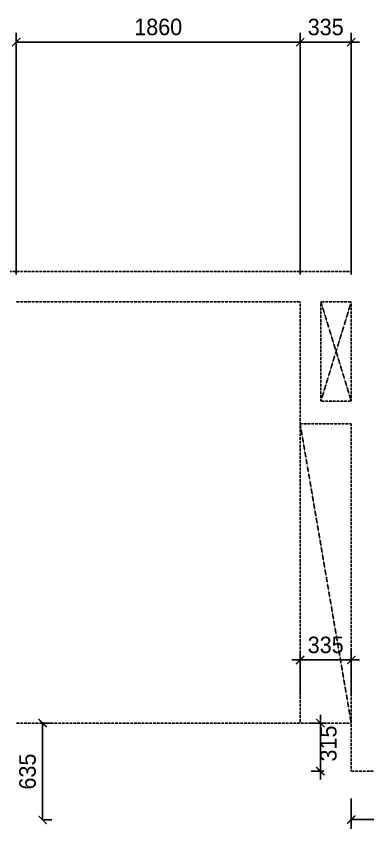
# Model space of a CAD drawing. Header units: millimetres. Extents: x 217202 to 745838, y -6815 to 171372.
# Drawn here: x 376774 to 379077, y 3406 to 8730 of the extents above; entities that cross this region are included whole.
import ezdxf

# ---------------------------------------------------------------- set-up
doc = ezdxf.new("R2010")
doc.units = ezdxf.units.MM
doc.header["$PDMODE"] = 3
doc.linetypes.add('DASHED', pattern=[0.75, 0.5, -0.25])
doc.layers.get('DEFPOINTS').update_dxf_attribs({"color": 248})
doc.layers.add('C-WALL1', color=2, linetype='Continuous')
doc.layers.add('FUR', color=8, linetype='DASHED')
doc.styles.add('YOURNAME', font='HY울릉도M.TTF')
doc.dimstyles.new('YOURNAME-60', dxfattribs={"dimscale": 60, "dimtxt": 1.8, "dimasz": 0.9, "dimexe": 1, "dimexo": 3, "dimgap": 0.7, "dimtad": 1, "dimdec": 0, "dimzin": 0, "dimdsep": 46, "dimtxsty": 'YOURNAME', "dimblk": 'ARCHTICK', "dimcen": 0, "dimclrd": 1, "dimclre": 1, "dimclrt": 7, "dimadec": 0, "dimazin": 0, "dimtfac": 1, "dimtdec": 0, "dimtix": 1, "dimtmove": 2, "dimatfit": 3, "dimldrblk": 'ARCHTICK', "dimfxl": 1, "dimtolj": 1, "dimtzin": 0, "dimarcsym": 0})

# ---------------------------------------------------------------- blocks, each defined once
blk = doc.blocks.new('_ArchTick')
at = {"color": 0, "linetype": 'ByBlock', "const_width": 0.15}
blk.add_lwpolyline([(-0.5, -0.5), (0.5, 0.5)], dxfattribs=at)
blk = doc.blocks.new('*D868')
at = {"layer": 'C-WALL1', "color": 1, "lineweight": -2, "transparency": 16777216}
for p, q in [((376774, 7038.8), (376774, 8621.3)), ((378634.2, 7038.8), (378634.2, 8621.3)), ((378634.2, 8561.3), (376774, 8561.3))]:
    blk.add_line(p, q, dxfattribs=at)
at = {"layer": 'DEFPOINTS', "color": 0, "transparency": 16777216}
for p in [(376774, 8561.3), (376774, 6858.8), (378634.2, 6858.8)]:
    blk.add_point(p, dxfattribs=at)
at = {"layer": 'C-WALL1', "color": 1, "lineweight": -2, "transparency": 16777216, "xscale": 54, "yscale": 54, "zscale": 54, "rotation": 180}
blk.add_blockref('_ArchTick', (376774, 8561.3), dxfattribs=at)
at = {"layer": 'C-WALL1', "color": 1, "lineweight": -2, "transparency": 16777216, "xscale": 54, "yscale": 54, "zscale": 54}
blk.add_blockref('_ArchTick', (378634.2, 8561.3), dxfattribs=at)
at = {"layer": 'C-WALL1', "color": 7, "transparency": 16777216, "insert": (377704.1, 8659.6), "char_height": 108, "attachment_point": 5, "style": 'YOURNAME'}
blk.add_mtext('\\A1;1860', dxfattribs=at)
blk = doc.blocks.new('*D869')
at = {"layer": 'C-WALL1', "color": 1, "lineweight": -2, "transparency": 16777216}
for p, q in [((378634.2, 7038.8), (378634.2, 8621.3)), ((378969, 7038.8), (378969, 8621.3)), ((378634.2, 8561.3), (378580.2, 8561.3)), ((378634.2, 8561.3), (378969, 8561.3)), ((378969, 8561.3), (379023, 8561.3))]:
    blk.add_line(p, q, dxfattribs=at)
at = {"layer": 'DEFPOINTS', "color": 0, "transparency": 16777216}
for p in [(378969, 8561.3), (378634.2, 6858.8), (378969, 6858.8)]:
    blk.add_point(p, dxfattribs=at)
at = {"layer": 'C-WALL1', "color": 1, "lineweight": -2, "transparency": 16777216, "xscale": 54, "yscale": 54, "zscale": 54}
blk.add_blockref('_ArchTick', (378634.2, 8561.3), dxfattribs=at)
at = {"layer": 'C-WALL1', "color": 1, "lineweight": -2, "transparency": 16777216, "xscale": 54, "yscale": 54, "zscale": 54, "rotation": 180}
blk.add_blockref('_ArchTick', (378969, 8561.3), dxfattribs=at)
at = {"layer": 'C-WALL1', "color": 7, "transparency": 16777216, "insert": (378801.6, 8659.5), "char_height": 108, "attachment_point": 5, "style": 'YOURNAME'}
blk.add_mtext('\\A1;335', dxfattribs=at)
blk = doc.blocks.new('*D876')
at = {"layer": 'C-WALL1', "color": 1, "lineweight": -2, "transparency": 16777216}
for p, q in [((378969, 3603.3), (378969, 3406.1)), ((379889, 3603.3), (379889, 3406.1)), ((379889, 3466.1), (378969, 3466.1))]:
    blk.add_line(p, q, dxfattribs=at)
at = {"layer": 'DEFPOINTS', "color": 0, "transparency": 16777216}
for p in [(378969, 3783.3), (379889, 3783.3), (378969, 3466.1)]:
    blk.add_point(p, dxfattribs=at)
at = {"layer": 'C-WALL1', "color": 1, "lineweight": -2, "transparency": 16777216, "xscale": 54, "yscale": 54, "zscale": 54, "rotation": 180}
blk.add_blockref('_ArchTick', (378969, 3466.1), dxfattribs=at)
at = {"layer": 'C-WALL1', "color": 1, "lineweight": -2, "transparency": 16777216, "xscale": 54, "yscale": 54, "zscale": 54}
blk.add_blockref('_ArchTick', (379889, 3466.1), dxfattribs=at)
at = {"layer": 'C-WALL1', "color": 7, "transparency": 16777216, "insert": (379429, 3564.3), "char_height": 108, "attachment_point": 5, "style": 'YOURNAME'}
blk.add_mtext('\\A1;920', dxfattribs=at)
blk = doc.blocks.new('*D877')
at = {"layer": 'C-WALL1', "color": 1, "lineweight": -2, "transparency": 16777216}
for p, q in [((378766.6, 4098.3), (378766.6, 4152.3)), ((378789, 4098.3), (378706.6, 4098.3)), ((378766.6, 4098.3), (378766.6, 3783.3)), ((378789, 3783.3), (378706.6, 3783.3)), ((378766.6, 3783.3), (378766.6, 3729.3))]:
    blk.add_line(p, q, dxfattribs=at)
at = {"layer": 'DEFPOINTS', "color": 0, "transparency": 16777216}
for p in [(378969, 4098.3), (378766.6, 3783.3), (378969, 3783.3)]:
    blk.add_point(p, dxfattribs=at)
at = {"layer": 'C-WALL1', "color": 1, "lineweight": -2, "transparency": 16777216, "xscale": 54, "yscale": 54, "zscale": 54}
for p, rotation in [((378766.6, 4098.3), 270), ((378766.6, 3783.3), 90)]:
    blk.add_blockref('_ArchTick', p, dxfattribs=dict(at, rotation=rotation))
at = {"layer": 'C-WALL1', "color": 7, "transparency": 16777216, "insert": (378819.5, 3964.4), "char_height": 108, "attachment_point": 5, "rotation": 90, "style": 'YOURNAME'}
blk.add_mtext('\\A1;315', dxfattribs=at)
blk = doc.blocks.new('*D878')
at = {"layer": 'C-WALL1', "color": 1, "lineweight": -2, "transparency": 16777216}
for p, q in [((378634.2, 4278.3), (378634.2, 4572)), ((378969, 4278.3), (378969, 4572)), ((378634.2, 4512), (378580.2, 4512)), ((378969, 4512), (378634.2, 4512)), ((378969, 4512), (379023, 4512))]:
    blk.add_line(p, q, dxfattribs=at)
at = {"layer": 'DEFPOINTS', "color": 0, "transparency": 16777216}
for p in [(378634.2, 4512), (378634.2, 4098.3), (378969, 4098.3)]:
    blk.add_point(p, dxfattribs=at)
at = {"layer": 'C-WALL1', "color": 1, "lineweight": -2, "transparency": 16777216, "xscale": 54, "yscale": 54, "zscale": 54}
blk.add_blockref('_ArchTick', (378634.2, 4512), dxfattribs=at)
at = {"layer": 'C-WALL1', "color": 1, "lineweight": -2, "transparency": 16777216, "xscale": 54, "yscale": 54, "zscale": 54, "rotation": 180}
blk.add_blockref('_ArchTick', (378969, 4512), dxfattribs=at)
at = {"layer": 'C-WALL1', "color": 7, "transparency": 16777216, "insert": (378801.6, 4610.2), "char_height": 108, "attachment_point": 5, "style": 'YOURNAME'}
blk.add_mtext('\\A1;335', dxfattribs=at)
blk = doc.blocks.new('*D879')
at = {"layer": 'C-WALL1', "color": 1, "lineweight": -2, "transparency": 16777216}
for p, q in [((376946.8, 4098.3), (376946.8, 3463.5)), ((376954, 4098.3), (377006.8, 4098.3)), ((376954, 3463.5), (377006.8, 3463.5))]:
    blk.add_line(p, q, dxfattribs=at)
at = {"layer": 'DEFPOINTS', "color": 0, "transparency": 16777216}
for p in [(376774, 4098.3), (376774, 3463.5), (376946.8, 3463.5)]:
    blk.add_point(p, dxfattribs=at)
at = {"layer": 'C-WALL1', "color": 1, "lineweight": -2, "transparency": 16777216, "xscale": 54, "yscale": 54, "zscale": 54}
for p, rotation in [((376946.8, 4098.3), 90), ((376946.8, 3463.5), 270)]:
    blk.add_blockref('_ArchTick', p, dxfattribs=dict(at, rotation=rotation))
at = {"layer": 'C-WALL1', "color": 7, "transparency": 16777216, "insert": (376848.5, 3780.9), "char_height": 108, "attachment_point": 5, "rotation": 90, "style": 'YOURNAME'}
blk.add_mtext('\\A1;635', dxfattribs=at)

msp = doc.modelspace()

# ---------------------------------------------------------------- linework, layer by layer
at = {"layer": 'FUR'}
for p, q in [((376574.5, 7058.4), (378969, 7058.4)), ((376774, 6858.8), (378634.2, 6858.8)), ((378634.2, 6858.8), (378634.2, 6058.8)), ((378770.2, 6858.8), (378969, 6858.8)), ((378770.2, 6858.8), (378770.2, 6208.8)), ((378770.2, 6858.8), (378969, 6208.8)), ((378770.2, 6208.8), (378969, 6858.8)), ((378969, 6858.8), (378969, 6208.8)), ((378770.2, 6208.8), (378969, 6208.8)), ((378634.2, 6058.8), (378969, 6058.8)), ((378634.2, 6058.8), (378969, 4098.3)), ((378969, 6058.8), (378969, 4079.9)), ((378969, 4098.3), (376774, 4098.3)), ((378969, 4098.3), (378969, 3783.3)), ((378969, 3783.3), (379889, 3783.3))]:
    msp.add_line(p, q, dxfattribs=at)
msp.add_lwpolyline([(378634.2, 6058.8), (378969, 6058.8), (378969, 4098.3), (378634.2, 4098.3)], close=True, dxfattribs=at)

# ---------------------------------------------------------------- dimensions: what is measured, and where the dimension line sits
at = {"layer": 'C-WALL1'}
for base, p1, p2, picture, middle in [((376774, 8561.3), (378634.2, 6858.8), (376774, 6858.8), '*D868', (377704.1, 8659.6)), ((378969, 8561.3), (378634.2, 6858.8), (378969, 6858.8), '*D869', (378801.6, 8659.5)), ((378634.2, 4512), (378969, 4098.3), (378634.2, 4098.3), '*D878', (378801.6, 4610.2)), ((378969, 3466.1), (379889, 3783.3), (378969, 3783.3), '*D876', (379429, 3564.3))]:
    dim = msp.add_linear_dim(base=base, p1=p1, p2=p2, dimstyle='YOURNAME-60', dxfattribs=at)
    dim.commit()
    dim.dimension.update_dxf_attribs({"geometry": picture, "text_midpoint": middle})
dim = msp.add_linear_dim(base=(376946.8, 3463.5), p1=(376774, 4098.3), p2=(376774, 3463.5), angle=90, dimstyle='YOURNAME-60', dxfattribs=at)
dim.commit()
dim.dimension.update_dxf_attribs({"geometry": '*D879', "text_midpoint": (376848.5, 3780.9)})
dim = msp.add_linear_dim(base=(378766.6, 3783.3), p1=(378969, 4098.3), p2=(378969, 3783.3), angle=90, dimstyle='YOURNAME-60', dxfattribs=at)
dim.commit()
dim.dimension.update_dxf_attribs({"geometry": '*D877', "text_midpoint": (378819.5, 3964.4), "dimtype": 160})

doc.saveas('drawing.dxf')
